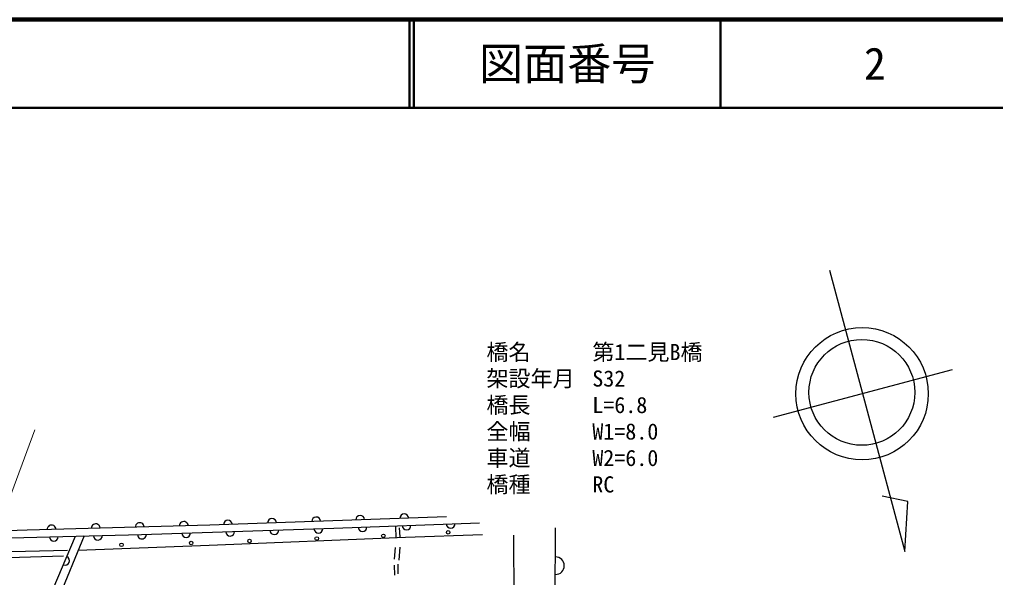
# Model space of a CAD drawing. Units: millimetres, scale not verified. Extents: x 40000 to 680000, y 20000 to 380000.
# Drawn here: x 464548 to 575166, y 316758 to 380000 of the extents above; entities that cross this region are included whole.
import ezdxf
from ezdxf.enums import TextEntityAlignment as Align

# ---------------------------------------------------------------- set-up
doc = ezdxf.new("R2010")
doc.units = ezdxf.units.MM
doc.header["$LTSCALE"] = 1000
for name, color, linetype, lineweight in [('M-BGD', 7, 'Continuous', 25), ('M-STR-HTXT', 7, 'Continuous', 13), ('M-TTL', 2, 'Continuous', 140), ('M-TTL-LINE', 7, 'Continuous', 50), ('M-TTL-TXT', 7, 'Continuous', 50)]:
    doc.layers.add(name, color=color, linetype=linetype, lineweight=lineweight)
doc.styles.add('ＭＳ ゴシック', font='')
doc.styles.get('ＭＳ ゴシック').set_extended_font_data('MS Gothic')

msp = doc.modelspace()

# ---------------------------------------------------------------- linework, layer by layer
at = {"layer": 'M-BGD'}
for p, q in [((556342, 351600), (564891, 319696)), ((570238, 340312), (549953, 334876)), ((565245, 325352), (562306, 325958)), ((564891, 319696), (565245, 325352)), ((512933, 323641), (486132, 322682)), ((465396, 322131), (446938, 321508)), ((486132, 322682), (465396, 322131)), ((478365, 321627), (500180, 322347)), ((500180, 322347), (516673, 322970)), ((507158, 322555), (507198, 321244)), ((507674, 321364), (507634, 322396)), ((525155, 289819), (525314, 322375)), ((451612, 320956), (478365, 321627)), ((460698, 297487), (470894, 321440)), ((471869, 321460), (461704, 296816)), ((486036, 320421), (508309, 321314)), ((508309, 321314), (517024, 321632)), ((520522, 321567), (520768, 275278)), ((459972, 319597), (469977, 319865)), ((471207, 319845), (486036, 320421)), ((507118, 320172), (506999, 318823)), ((507595, 318703), (507674, 320212)), ((444567, 318515), (469520, 319210)), ((506999, 318148), (507039, 317036)), ((507475, 317155), (507475, 318267))]:
    msp.add_line(p, q, dxfattribs=at)
for centre, radius in [((560054, 337583), 7500), ((560022, 337738), 6000), ((513125, 321867), 200), ((483999, 320669), 200), ((490615, 320884), 200), ((498238, 321172), 200), ((505789, 321484), 200), ((476112, 320453), 200)]:
    msp.add_circle(centre, radius, dxfattribs=at)
for centre, radius, start, end in [((483175, 322604), 500, 1.52311, 181.52311), ((488173, 322755), 500, 2.04906, 182.04906), ((493170, 322934), 500, 2.04906, 182.04906), ((498166, 323113), 500, 2.04906, 182.04906), ((503163, 323292), 500, 2.04906, 182.04906), ((508160, 323470), 500, 2.04906, 182.04906), ((468180, 322205), 500, 1.52311, 181.52311), ((473179, 322338), 500, 1.52311, 181.52311), ((478177, 322471), 500, 1.52311, 181.52311), ((488425, 321959), 500, 181.88819, 1.88819), ((493422, 322124), 500, 181.88819, 1.88819), ((498419, 322289), 500, 181.88819, 1.88819), ((503416, 322469), 500, 182.16422, 2.16422), ((508413, 322658), 500, 182.16422, 2.16422), ((513409, 322847), 500, 182.16422, 2.16422), ((468433, 321378), 500, 181.43723, 1.43723), ((473432, 321504), 500, 181.43723, 1.43723), ((478430, 321630), 500, 181.49585, 1.8883), ((483427, 321794), 500, 181.88819, 1.88819), ((469713, 318665), 500, 246.94041, 66.94041), ((525293, 318097), 1000, 269.72051, 89.72051)]:
    msp.add_arc(centre, radius, start, end, dxfattribs=at)
at = {"layer": 'M-STR-HTXT'}
msp.add_line((466290, 333510), (449201, 287391), dxfattribs=at)
at = {"layer": 'M-TTL'}
msp.add_line((680000, 380000), (40000, 380000), dxfattribs=at)
at = {"layer": 'M-TTL-LINE'}
for p, q in [((508747, 380000), (508747, 370000)), ((509247, 380000), (509247, 370000)), ((543997, 380000), (543997, 370000)), ((40000, 370000), (680000, 370000))]:
    msp.add_line(p, q, dxfattribs=at)

# ---------------------------------------------------------------- texts
at = {"layer": 'M-STR-HTXT', "style": 'ＭＳ ゴシック'}
for s, p in [('橋名', (517469, 340842)), ('第1二見B橋', (529469, 340842)), ('架設年月', (517469, 337842)), ('S32', (529469, 337842)), ('橋長', (517469, 334842)), ('L=6.8', (529469, 334842)), ('全幅', (517469, 331842)), ('W1=8.0', (529469, 331842)), ('車道', (517469, 328842)), ('W2=6.0', (529469, 328842)), ('橋種', (517469, 325842)), ('RC', (529469, 325842))]:
    msp.add_text(s, height=1833, dxfattribs=at).set_placement(p, align=Align.BOTTOM_LEFT)
at = {"layer": 'M-TTL-TXT', "style": 'ＭＳ ゴシック'}
for s, p in [('図面番号', (526622, 375000)), ('2', (561497, 375000))]:
    msp.add_text(s, height=3666, dxfattribs=at).set_placement(p, align=Align.MIDDLE_CENTER)

doc.saveas('drawing.dxf')
